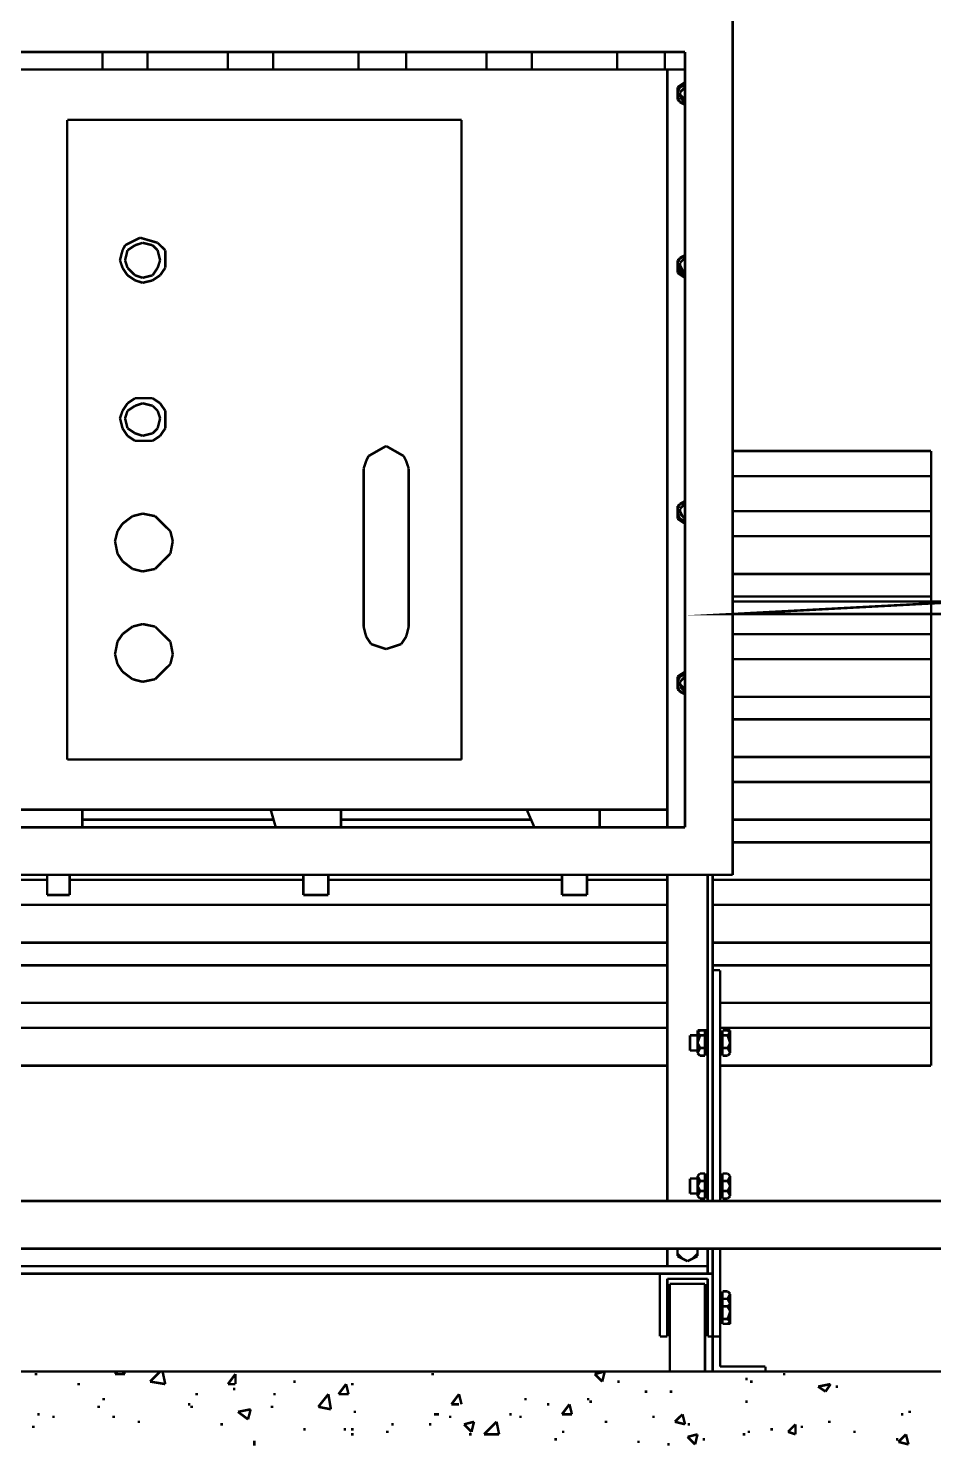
# Model space of a CAD drawing. Extents: x 0 to 210, y 0 to 297.
# Drawn here: x 123.69 to 138.98, y 159.35 to 183.3 of the extents above; entities that cross this region are included whole.
import ezdxf

# ---------------------------------------------------------------- set-up
doc = ezdxf.new("R2010")
doc.units = 0
doc.header["$MEASUREMENT"] = 0
for name, color, linetype in [('C00-00-00-BLACK', 7, 'Continuous'), ('C00-FF-00', 3, 'Continuous'), ('CFF-00-00', 1, 'Continuous')]:
    doc.layers.add(name, color=color, linetype=linetype)

msp = doc.modelspace()

# ---------------------------------------------------------------- linework, layer by layer
at = {"layer": 'C00-00-00-BLACK', "const_width": 0.0423}
for points in [[(135.588, 183.705), (135.588, 168.997)], [(122.315, 182.902), (134.784, 182.902)], [(124.944, 182.902), (124.944, 182.605)], [(125.706, 182.902), (125.706, 182.605)], [(127.063, 182.902), (127.063, 182.605)], [(127.828, 182.902), (127.828, 182.605)], [(129.27, 182.902), (129.27, 182.605)], [(130.074, 182.902), (130.074, 182.605)], [(131.432, 182.902), (131.432, 182.605)], [(132.196, 182.902), (132.196, 182.605)], [(133.638, 182.902), (133.638, 182.605)], [(134.443, 182.902), (134.443, 182.605)], [(134.784, 182.902), (134.784, 169.802)], [(122.315, 182.605), (134.784, 182.605)], [(134.486, 182.605), (134.486, 169.802)], [(134.784, 182.39), (134.656, 182.306)], [(134.699, 182.306), (134.656, 182.221)], [(134.656, 182.306), (134.656, 182.094)], [(134.784, 182.348), (134.699, 182.306)], [(134.784, 182.306), (134.699, 182.221)], [(134.656, 182.221), (134.656, 182.137)], [(134.656, 182.137), (134.699, 182.051)], [(134.656, 182.094), (134.784, 182.01)], [(134.699, 182.221), (134.699, 182.137)], [(134.699, 182.179), (134.742, 182.137)], [(134.699, 182.137), (134.784, 182.051)], [(134.699, 182.051), (134.784, 182.01)], [(134.742, 182.137), (134.784, 182.094)], [(124.349, 181.755), (124.349, 170.947)], [(124.349, 181.755), (131.009, 181.755)], [(131.009, 181.755), (131.009, 170.947)], [(125.326, 179.636), (125.283, 179.552)], [(125.579, 179.764), (125.326, 179.636)], [(125.495, 179.636), (125.367, 179.552)], [(125.622, 179.678), (125.495, 179.636)], [(125.876, 179.678), (125.579, 179.764)], [(125.791, 179.636), (125.622, 179.678)], [(125.876, 179.552), (125.791, 179.636)], [(125.918, 179.636), (125.876, 179.678)], [(126.005, 179.552), (125.918, 179.636)], [(125.283, 179.552), (125.24, 179.382)], [(125.24, 179.382), (125.283, 179.255)], [(125.367, 179.552), (125.326, 179.382)], [(125.326, 179.382), (125.367, 179.255)], [(125.918, 179.382), (125.876, 179.552)], [(125.876, 179.255), (125.918, 179.382)], [(126.005, 179.382), (126.005, 179.552)], [(126.005, 179.255), (126.005, 179.382)], [(134.784, 179.468), (134.656, 179.382)], [(134.699, 179.425), (134.656, 179.339)], [(134.656, 179.382), (134.656, 179.171)], [(134.784, 179.468), (134.699, 179.425)], [(134.784, 179.425), (134.699, 179.339)], [(125.283, 179.255), (125.367, 179.129)], [(125.367, 179.255), (125.495, 179.129)], [(125.367, 179.129), (125.495, 179.043)], [(125.495, 179.129), (125.622, 179.086)], [(125.622, 179.086), (125.791, 179.129)], [(125.791, 179.129), (125.876, 179.255)], [(125.791, 179.043), (125.918, 179.129)], [(125.918, 179.129), (126.005, 179.255)], [(134.656, 179.339), (134.656, 179.255)], [(134.656, 179.255), (134.699, 179.171)], [(134.656, 179.171), (134.784, 179.086)], [(134.699, 179.339), (134.699, 179.213)], [(134.699, 179.298), (134.742, 179.213)], [(134.699, 179.213), (134.784, 179.171)], [(134.699, 179.171), (134.784, 179.129)], [(134.742, 179.213), (134.784, 179.171)], [(125.495, 179.043), (125.622, 179.002)], [(125.622, 179.002), (125.791, 179.043)], [(125.367, 176.966), (125.283, 176.839)], [(125.495, 177.052), (125.367, 176.966)], [(125.622, 177.052), (125.495, 177.052)], [(125.622, 176.966), (125.495, 176.924)], [(125.791, 177.052), (125.622, 177.052)], [(125.791, 176.924), (125.622, 176.966)], [(125.918, 176.966), (125.791, 177.052)], [(126.005, 176.839), (125.918, 176.966)], [(125.283, 176.839), (125.24, 176.713)], [(125.367, 176.839), (125.326, 176.713)], [(125.495, 176.924), (125.367, 176.839)], [(125.876, 176.839), (125.791, 176.924)], [(125.918, 176.713), (125.876, 176.839)], [(126.005, 176.713), (126.005, 176.839)], [(125.24, 176.713), (125.283, 176.543)], [(125.283, 176.543), (125.367, 176.416)], [(125.326, 176.713), (125.367, 176.543)], [(125.367, 176.543), (125.495, 176.459)], [(125.791, 176.459), (125.876, 176.543)], [(125.876, 176.543), (125.918, 176.713)], [(125.918, 176.416), (126.005, 176.543)], [(126.005, 176.543), (126.005, 176.713)], [(125.367, 176.416), (125.495, 176.331)], [(125.495, 176.459), (125.622, 176.416)], [(125.495, 176.331), (125.622, 176.331)], [(125.622, 176.416), (125.791, 176.459)], [(125.622, 176.331), (125.791, 176.331)], [(125.791, 176.331), (125.918, 176.416)], [(129.735, 176.244), (129.439, 176.075)], [(130.032, 176.075), (129.735, 176.244)], [(129.439, 176.075), (129.398, 175.991)], [(130.074, 175.991), (130.032, 176.075)], [(138.941, 176.16), (135.588, 176.16)], [(138.941, 165.775), (138.941, 176.16)], [(129.398, 175.991), (129.355, 175.864)], [(129.355, 175.864), (129.355, 173.193)], [(130.117, 175.864), (130.074, 175.991)], [(130.117, 173.193), (130.117, 175.864)], [(134.784, 175.313), (134.656, 175.229)], [(134.784, 175.313), (134.699, 175.27)], [(125.452, 175.059), (125.283, 174.932)], [(125.622, 175.102), (125.452, 175.059)], [(125.833, 175.059), (125.622, 175.102)], [(125.96, 174.932), (125.833, 175.059)], [(134.699, 175.27), (134.656, 175.186)], [(134.656, 175.229), (134.656, 175.016)], [(134.656, 175.186), (134.656, 175.102)], [(134.656, 175.102), (134.699, 175.016)], [(134.784, 175.27), (134.699, 175.186)], [(134.699, 175.186), (134.699, 175.102)], [(134.699, 175.143), (134.742, 175.059)], [(134.699, 175.102), (134.784, 175.016)], [(134.742, 175.059), (134.784, 175.016)], [(125.198, 174.806), (125.156, 174.636)], [(125.283, 174.932), (125.198, 174.806)], [(126.091, 174.806), (125.96, 174.932)], [(126.132, 174.636), (126.091, 174.806)], [(134.656, 175.016), (134.784, 174.932)], [(134.699, 175.016), (134.784, 174.974)], [(125.156, 174.636), (125.198, 174.424)], [(126.091, 174.424), (126.132, 174.636)], [(125.198, 174.424), (125.283, 174.297)], [(125.96, 174.297), (126.091, 174.424)], [(125.283, 174.297), (125.452, 174.167)], [(125.452, 174.167), (125.622, 174.125)], [(125.622, 174.125), (125.833, 174.167)], [(125.833, 174.167), (125.96, 174.297)], [(135.588, 173.616), (135.588, 173.405)], [(125.452, 173.193), (125.283, 173.066)], [(125.622, 173.236), (125.452, 173.193)], [(125.833, 173.193), (125.622, 173.236)], [(125.96, 173.066), (125.833, 173.193)], [(129.355, 173.193), (129.398, 173.024)], [(130.074, 173.024), (130.117, 173.193)], [(125.198, 172.94), (125.156, 172.727)], [(125.283, 173.066), (125.198, 172.94)], [(126.091, 172.94), (125.96, 173.066)], [(126.132, 172.727), (126.091, 172.94)], [(129.398, 173.024), (129.482, 172.897)], [(129.482, 172.897), (129.609, 172.855)], [(129.862, 172.855), (129.99, 172.897)], [(129.99, 172.897), (130.074, 173.024)], [(125.156, 172.727), (125.198, 172.558)], [(126.091, 172.558), (126.132, 172.727)], [(129.609, 172.855), (129.735, 172.813)], [(129.735, 172.813), (129.862, 172.855)], [(125.198, 172.558), (125.283, 172.431)], [(125.283, 172.431), (125.452, 172.304)], [(125.833, 172.304), (125.96, 172.431)], [(125.96, 172.431), (126.091, 172.558)], [(134.784, 172.431), (134.656, 172.347)], [(125.452, 172.304), (125.622, 172.26)], [(125.622, 172.26), (125.833, 172.304)], [(134.699, 172.347), (134.656, 172.26)], [(134.656, 172.347), (134.656, 172.132)], [(134.656, 172.26), (134.656, 172.175)], [(134.656, 172.175), (134.699, 172.091)], [(134.784, 172.39), (134.699, 172.347)], [(134.784, 172.347), (134.699, 172.26)], [(134.699, 172.26), (134.699, 172.175)], [(134.699, 172.218), (134.742, 172.175)], [(134.699, 172.175), (134.784, 172.091)], [(134.742, 172.175), (134.784, 172.132)], [(134.656, 172.132), (134.784, 172.048)], [(134.699, 172.091), (134.784, 172.048)], [(124.349, 170.947), (131.009, 170.947)], [(122.652, 170.098), (134.486, 170.098)], [(124.605, 170.098), (124.605, 169.802)], [(127.871, 169.802), (127.786, 170.098)], [(128.973, 170.098), (128.973, 169.802)], [(132.239, 169.802), (132.111, 170.098)], [(133.342, 170.098), (133.342, 169.802)], [(122.315, 169.802), (134.784, 169.802)], [(127.828, 169.929), (124.605, 169.929)], [(132.196, 169.929), (128.973, 169.929)], [(121.55, 168.997), (135.588, 168.997)], [(124.01, 168.913), (122.949, 168.913)], [(124.01, 168.997), (124.01, 168.658)], [(124.391, 168.997), (124.391, 168.658)], [(128.337, 168.913), (124.391, 168.913)], [(128.337, 168.997), (128.337, 168.658)], [(128.76, 168.997), (128.76, 168.658)], [(132.705, 168.913), (128.76, 168.913)], [(132.705, 168.997), (132.705, 168.658)], [(133.128, 168.997), (133.128, 168.658)], [(134.486, 168.913), (133.128, 168.913)], [(134.486, 168.997), (134.486, 163.486)], [(135.165, 163.486), (135.165, 168.997)], [(135.25, 168.997), (135.25, 163.486)], [(124.01, 168.658), (124.391, 168.658)], [(128.337, 168.658), (128.76, 168.658)], [(132.705, 168.658), (133.128, 168.658)], [(135.377, 167.386), (135.25, 167.386)], [(135.377, 163.486), (135.377, 167.386)], [(134.869, 166.029), (134.869, 166.285)], [(134.869, 166.285), (134.995, 166.285)], [(134.995, 165.986), (134.995, 166.371)], [(135.038, 166.371), (134.995, 166.328)], [(135.038, 166.371), (134.995, 166.371)], [(134.995, 166.328), (135.038, 166.285)], [(135.038, 166.285), (134.995, 166.156)], [(135.038, 166.371), (135.122, 166.371)], [(135.122, 166.285), (135.038, 166.285)], [(135.122, 166.328), (135.122, 166.371)], [(135.122, 166.371), (135.165, 166.371)], [(135.122, 165.986), (135.122, 166.371)], [(135.122, 166.328), (135.165, 166.328)], [(135.122, 166.285), (135.122, 166.328)], [(135.122, 166.156), (135.122, 166.285)], [(135.418, 166.328), (135.377, 166.328)], [(135.418, 165.943), (135.418, 166.371)], [(135.504, 166.371), (135.418, 166.371)], [(135.418, 166.285), (135.504, 166.285)], [(135.547, 166.328), (135.504, 166.371)], [(135.504, 166.371), (135.547, 166.371)], [(135.504, 166.285), (135.547, 166.328)], [(135.547, 166.156), (135.504, 166.285)], [(135.547, 165.986), (135.547, 166.371)], [(134.995, 166.029), (134.869, 166.029)], [(134.995, 166.156), (135.038, 166.072)], [(135.038, 166.072), (134.995, 165.986)], [(135.038, 165.943), (134.995, 165.986)], [(134.995, 165.986), (135.038, 165.943)], [(135.122, 166.072), (135.038, 166.072)], [(135.122, 166.072), (135.122, 166.156)], [(135.122, 165.986), (135.122, 166.072)], [(135.122, 165.986), (135.165, 165.986)], [(135.122, 165.943), (135.122, 165.986)], [(135.122, 165.943), (135.122, 165.986)], [(135.418, 165.986), (135.377, 165.986)], [(135.418, 166.072), (135.504, 166.072)], [(135.504, 166.072), (135.547, 166.156)], [(135.547, 165.986), (135.504, 166.072)], [(135.504, 165.943), (135.547, 165.986)], [(135.504, 165.943), (135.547, 165.986)], [(122.949, 165.775), (134.486, 165.775)], [(135.038, 165.943), (135.122, 165.943)], [(138.941, 165.775), (135.377, 165.775)], [(135.504, 165.943), (135.418, 165.943)], [(134.995, 163.867), (134.869, 163.867)], [(134.869, 163.867), (134.869, 163.613)], [(135.038, 163.952), (134.995, 163.909)], [(135.038, 163.952), (134.995, 163.909)], [(134.995, 163.909), (135.038, 163.825)], [(134.995, 163.57), (134.995, 163.909)], [(135.038, 163.825), (134.995, 163.74)], [(135.038, 163.952), (135.122, 163.952)], [(135.122, 163.825), (135.038, 163.825)], [(135.122, 163.909), (135.122, 163.952)], [(135.122, 163.952), (135.122, 163.909)], [(135.122, 163.909), (135.165, 163.909)], [(135.122, 163.825), (135.122, 163.909)], [(135.122, 163.57), (135.122, 163.909)], [(135.122, 163.74), (135.122, 163.825)], [(135.418, 163.909), (135.377, 163.909)], [(135.418, 163.952), (135.504, 163.952)], [(135.418, 163.529), (135.418, 163.952)], [(135.418, 163.825), (135.504, 163.825)], [(135.504, 163.952), (135.547, 163.909)], [(135.547, 163.909), (135.504, 163.952)], [(135.504, 163.825), (135.547, 163.909)], [(135.547, 163.74), (135.504, 163.825)], [(135.547, 163.57), (135.547, 163.909)], [(134.995, 163.613), (134.869, 163.613)], [(134.995, 163.74), (135.038, 163.656)], [(135.038, 163.656), (134.995, 163.57)], [(135.038, 163.529), (134.995, 163.57)], [(134.995, 163.57), (135.038, 163.529)], [(135.122, 163.656), (135.038, 163.656)], [(135.122, 163.656), (135.122, 163.74)], [(135.122, 163.57), (135.122, 163.656)], [(135.122, 163.57), (135.165, 163.57)], [(135.122, 163.529), (135.122, 163.57)], [(135.122, 163.57), (135.122, 163.529)], [(135.418, 163.57), (135.377, 163.57)], [(135.418, 163.656), (135.504, 163.656)], [(135.504, 163.656), (135.547, 163.74)], [(135.547, 163.57), (135.504, 163.656)], [(135.504, 163.529), (135.547, 163.57)], [(135.504, 163.529), (135.547, 163.57)], [(122.949, 163.486), (147.505, 163.486)], [(135.122, 163.529), (135.038, 163.529)], [(135.418, 163.529), (135.504, 163.529)], [(122.949, 162.682), (148.27, 162.682)], [(148.27, 162.682), (122.949, 162.682)], [(134.486, 162.682), (134.486, 162.385)], [(134.656, 162.682), (134.656, 162.555)], [(134.656, 162.682), (134.656, 162.597)], [(134.656, 162.597), (134.742, 162.512)], [(134.911, 162.512), (134.995, 162.597)], [(134.995, 162.555), (134.995, 162.682)], [(134.995, 162.597), (134.995, 162.682)], [(135.165, 162.682), (135.165, 162.258)], [(135.25, 162.682), (135.25, 160.605)], [(135.377, 160.689), (135.377, 162.682)], [(122.949, 162.385), (135.165, 162.385)], [(134.656, 162.555), (134.826, 162.471)], [(134.742, 162.512), (134.826, 162.471)], [(134.826, 162.471), (134.995, 162.555)], [(134.826, 162.471), (134.911, 162.512)], [(122.949, 162.258), (135.25, 162.258)], [(134.359, 162.258), (134.359, 161.198)], [(134.486, 162.173), (135.165, 162.173)], [(134.486, 162.173), (134.486, 161.198)], [(135.165, 162.173), (135.165, 161.198)], [(134.527, 162.086), (135.122, 162.086)], [(134.527, 162.086), (134.527, 160.605)], [(135.122, 162.086), (135.122, 160.605)], [(135.418, 161.917), (135.377, 161.917)], [(135.504, 161.96), (135.418, 161.96)], [(135.418, 161.536), (135.418, 161.96)], [(135.547, 161.917), (135.504, 161.96)], [(135.547, 161.917), (135.504, 161.96)], [(135.504, 161.833), (135.547, 161.917)], [(135.547, 161.79), (135.547, 161.917)], [(135.418, 161.79), (135.377, 161.79)], [(135.418, 161.833), (135.504, 161.833)], [(135.418, 161.833), (135.504, 161.833)], [(135.418, 161.41), (135.418, 161.833)], [(135.418, 161.706), (135.504, 161.706)], [(135.504, 161.833), (135.547, 161.79)], [(135.547, 161.747), (135.504, 161.833)], [(135.504, 161.833), (135.547, 161.79)], [(135.504, 161.706), (135.547, 161.747)], [(135.547, 161.621), (135.504, 161.706)], [(135.547, 161.41), (135.547, 161.79)], [(135.547, 161.578), (135.547, 161.747)], [(135.418, 161.451), (135.377, 161.451)], [(135.418, 161.494), (135.504, 161.494)], [(135.418, 161.41), (135.504, 161.41)], [(135.504, 161.494), (135.547, 161.621)], [(135.547, 161.451), (135.504, 161.494)], [(135.504, 161.41), (135.547, 161.451)], [(135.504, 161.41), (135.547, 161.41)], [(134.359, 161.198), (134.486, 161.198)], [(135.165, 161.198), (135.25, 161.198)], [(135.25, 161.198), (135.377, 161.198)], [(136.142, 160.689), (135.377, 160.689)], [(136.142, 160.605), (136.142, 160.689)], [(154.503, 160.605), (64.2112, 160.605)], [(123.799, 160.562), (123.842, 160.562)], [(125.156, 160.562), (125.198, 160.605)], [(125.156, 160.562), (125.326, 160.562)], [(125.326, 160.562), (125.283, 160.605)], [(125.749, 160.435), (125.918, 160.605)], [(126.005, 160.393), (125.96, 160.605)], [(127.063, 160.393), (127.19, 160.562)], [(127.19, 160.393), (127.19, 160.562)], [(130.5, 160.562), (130.543, 160.562)], [(133.258, 160.562), (133.427, 160.605)], [(133.258, 160.562), (133.385, 160.435)], [(133.385, 160.435), (133.427, 160.605)], [(135.8, 160.478), (135.843, 160.478)], [(136.438, 160.562), (136.479, 160.562)], [(124.518, 160.393), (124.564, 160.393)], [(125.749, 160.435), (126.005, 160.393)], [(126.514, 160.223), (126.555, 160.223)], [(127.063, 160.393), (127.19, 160.393)], [(127.149, 160.309), (127.19, 160.309)], [(127.828, 160.223), (127.871, 160.223)], [(128.167, 160.435), (128.209, 160.435)], [(128.59, 160.009), (128.76, 160.223)], [(128.802, 159.967), (128.76, 160.223)], [(128.932, 160.223), (129.059, 160.393)], [(128.932, 160.223), (129.1, 160.223)], [(129.1, 160.223), (129.059, 160.393)], [(129.143, 160.393), (129.185, 160.393)], [(130.839, 160.052), (130.966, 160.223)], [(131.009, 160.052), (130.966, 160.223)], [(133.638, 160.435), (133.681, 160.435)], [(134.104, 160.266), (134.147, 160.266)], [(134.527, 160.266), (134.57, 160.266)], [(135.884, 160.435), (135.927, 160.435)], [(137.031, 160.351), (137.241, 160.393)], [(137.031, 160.351), (137.158, 160.266)], [(137.158, 160.266), (137.241, 160.393)], [(137.327, 160.351), (137.368, 160.351)], [(124.86, 160.009), (124.901, 160.009)], [(124.944, 160.139), (124.987, 160.139)], [(126.387, 160.052), (126.428, 160.052)], [(126.428, 160.009), (126.471, 160.009)], [(127.233, 159.924), (127.447, 159.967)], [(127.403, 159.797), (127.447, 159.967)], [(127.786, 160.009), (127.828, 160.009)], [(128.59, 160.009), (128.802, 159.967)], [(130.839, 160.052), (130.966, 160.052)], [(132.07, 160.139), (132.111, 160.139)], [(132.45, 160.052), (132.493, 160.052)], [(132.705, 159.883), (132.832, 160.052)], [(132.873, 159.883), (132.832, 160.052)], [(133.128, 160.139), (133.169, 160.139)], [(133.169, 160.096), (133.215, 160.096)], [(135.8, 160.096), (135.843, 160.096)], [(123.842, 159.883), (123.883, 159.883)], [(124.095, 159.84), (124.138, 159.84)], [(125.113, 159.84), (125.156, 159.84)], [(125.537, 159.756), (125.579, 159.756)], [(127.233, 159.924), (127.403, 159.797)], [(129.185, 159.924), (129.228, 159.924)], [(130.543, 159.883), (130.586, 159.883)], [(130.586, 159.883), (130.627, 159.883)], [(130.797, 159.84), (130.839, 159.84)], [(131.051, 159.713), (131.22, 159.756)], [(131.178, 159.586), (131.22, 159.756)], [(131.389, 159.544), (131.601, 159.756)], [(131.644, 159.544), (131.601, 159.756)], [(131.815, 159.883), (131.858, 159.883)], [(131.984, 159.84), (132.027, 159.84)], [(132.705, 159.883), (132.873, 159.883)], [(133.427, 159.756), (133.469, 159.756)], [(134.231, 159.84), (134.273, 159.84)], [(134.612, 159.756), (134.742, 159.883)], [(134.612, 159.756), (134.784, 159.713)], [(134.784, 159.713), (134.742, 159.883)], [(137.2, 159.756), (137.241, 159.756)], [(138.429, 159.883), (138.472, 159.883)], [(138.558, 159.924), (138.599, 159.924)], [(123.756, 159.67), (123.799, 159.67)], [(126.937, 159.713), (126.979, 159.713)], [(128.337, 159.628), (128.378, 159.628)], [(129.016, 159.628), (129.059, 159.628)], [(129.143, 159.628), (129.185, 159.628)], [(129.143, 159.544), (129.185, 159.544)], [(129.735, 159.586), (129.778, 159.586)], [(129.821, 159.713), (129.862, 159.713)], [(130.458, 159.713), (130.5, 159.713)], [(131.051, 159.713), (131.178, 159.586)], [(131.136, 159.544), (131.178, 159.544)], [(131.389, 159.544), (131.644, 159.544)], [(132.705, 159.586), (132.746, 159.586)], [(134.826, 159.713), (134.869, 159.713)], [(134.826, 159.501), (134.995, 159.544)], [(134.826, 159.501), (134.954, 159.374)], [(134.954, 159.374), (134.995, 159.544)], [(135.757, 159.544), (135.8, 159.544)], [(135.843, 159.586), (135.884, 159.586)], [(136.226, 159.628), (136.269, 159.628)], [(136.522, 159.586), (136.649, 159.713)], [(136.522, 159.586), (136.649, 159.544)], [(136.649, 159.544), (136.649, 159.713)], [(136.735, 159.67), (136.776, 159.67)], [(137.626, 159.586), (137.667, 159.586)], [(138.388, 159.417), (138.515, 159.544)], [(138.558, 159.374), (138.515, 159.544)], [(127.489, 159.417), (127.532, 159.417)], [(127.489, 159.374), (127.532, 159.374)], [(132.577, 159.46), (132.62, 159.46)], [(133.977, 159.417), (134.02, 159.417)], [(134.486, 159.374), (134.527, 159.374)], [(135.081, 159.46), (135.122, 159.46)], [(138.345, 159.46), (138.388, 159.46)], [(138.388, 159.417), (138.558, 159.374)]]:
    msp.add_lwpolyline(points, dxfattribs=at)
at = {"layer": 'C00-FF-00', "const_width": 0.0423}
for points in [[(138.941, 175.736), (135.588, 175.736)], [(138.941, 175.143), (135.588, 175.143)], [(138.941, 174.72), (135.588, 174.72)], [(138.941, 174.082), (135.588, 174.082)], [(138.941, 173.702), (135.588, 173.702)], [(138.941, 173.066), (135.588, 173.066)], [(138.941, 172.643), (135.588, 172.643)], [(138.941, 172.005), (135.588, 172.005)], [(138.941, 171.625), (135.588, 171.625)], [(135.588, 170.99), (138.941, 170.99)], [(138.941, 170.567), (135.588, 170.567)], [(138.941, 169.929), (135.588, 169.929)], [(138.941, 169.548), (135.588, 169.548)], [(138.941, 168.913), (135.25, 168.913)], [(134.486, 168.49), (122.949, 168.49)], [(138.941, 168.49), (135.25, 168.49)], [(134.486, 167.852), (122.949, 167.852)], [(138.941, 167.852), (135.25, 167.852)], [(134.486, 167.47), (122.949, 167.47)], [(138.941, 167.47), (135.25, 167.47)], [(134.486, 166.836), (122.949, 166.836)], [(138.941, 166.836), (135.377, 166.836)], [(134.486, 166.412), (122.949, 166.412)], [(138.941, 166.412), (135.377, 166.412)]]:
    msp.add_lwpolyline(points, dxfattribs=at)
at = {"layer": 'CFF-00-00', "const_width": 0.0423}
for points in [[(135.588, 173.405), (139.533, 173.616), (139.533, 173.405), (135.588, 173.405)], [(135.588, 173.616), (135.588, 173.405), (139.533, 173.616), (135.588, 173.616)]]:
    msp.add_lwpolyline(points, close=True, dxfattribs=at)
at = {"layer": 'CFF-00-00'}
for points in [[(135.588, 173.616), (135.588, 173.405), (139.533, 173.616), (135.588, 173.616)], [(135.588, 173.405), (139.533, 173.616), (139.533, 173.405), (135.588, 173.405)]]:
    msp.add_lwpolyline(points, close=True, dxfattribs=at)

doc.saveas('drawing.dxf')
